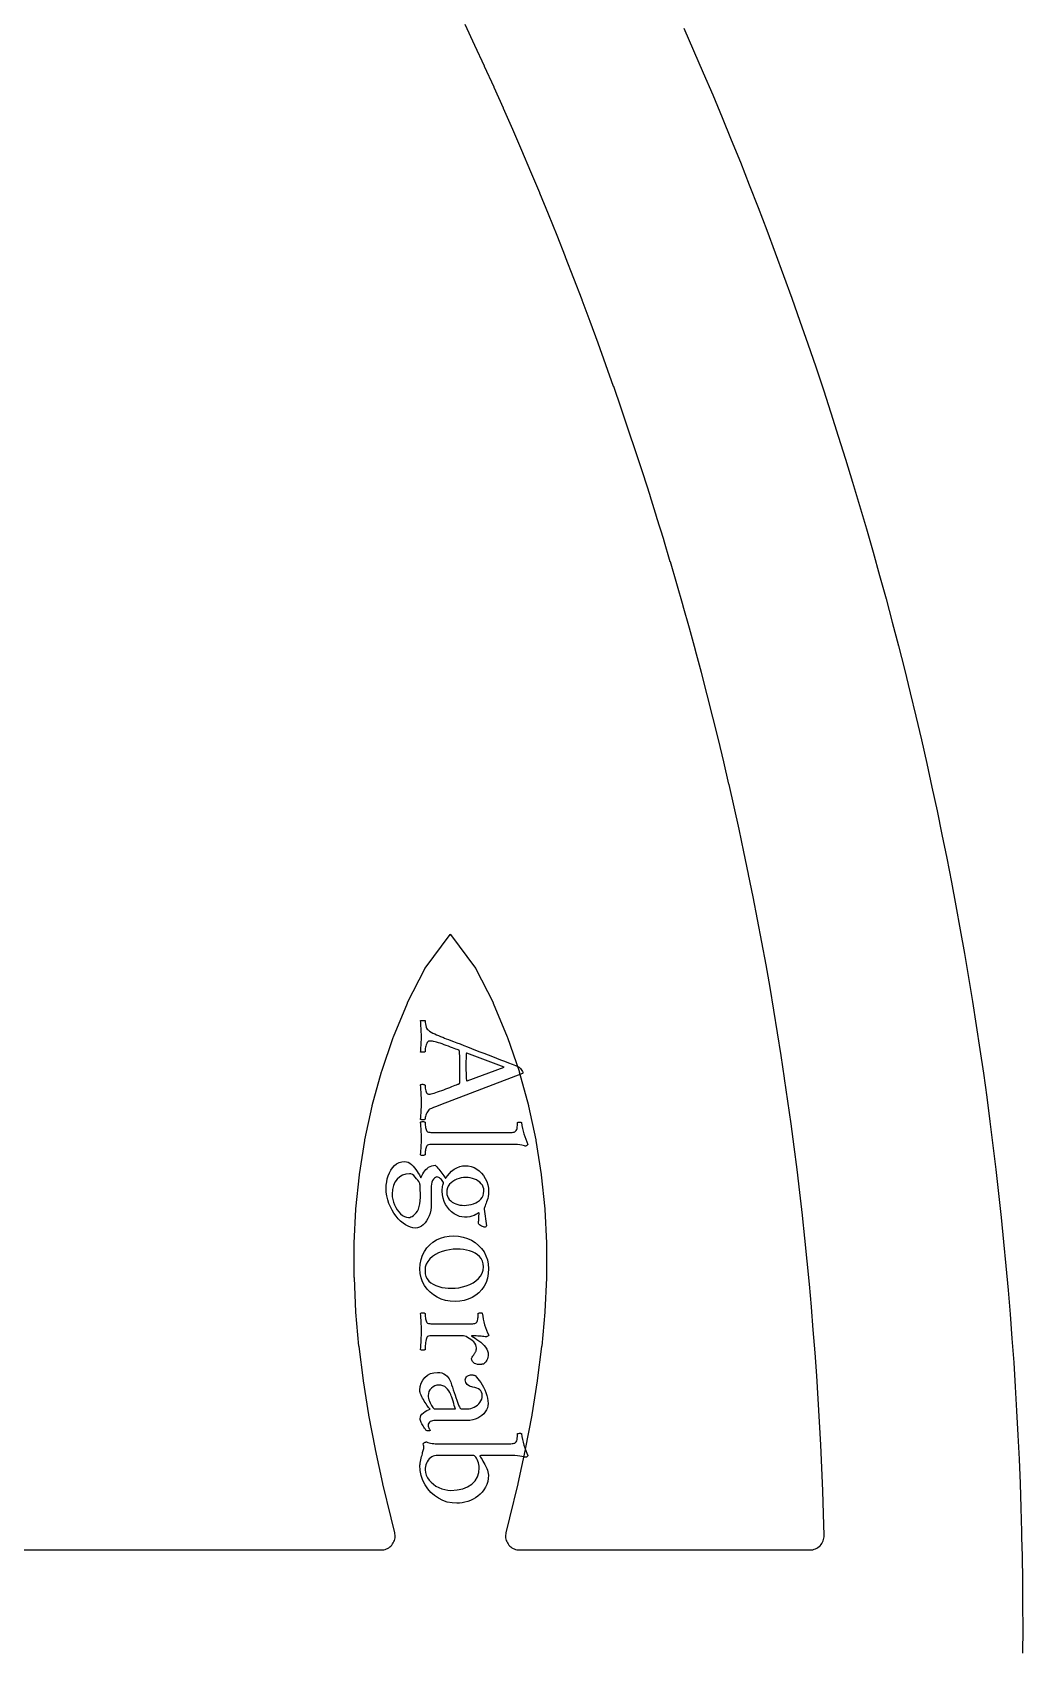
# Model space of a CAD drawing. Header units: millimetres. Extents: x -70 to 70, y -70 to 70.
# Drawn here: x 52.59 to 70.2, y -0.35 to 28.38 of the extents above; entities that cross this region are included whole.
import ezdxf

# ---------------------------------------------------------------- set-up
doc = ezdxf.new("R2010")
doc.units = ezdxf.units.MM
for name, color, linetype in [('CUT_INNER', 6, 'Continuous'), ('CUT_OUTER', 1, 'Continuous'), ('TEXT', 5, 'Continuous')]:
    doc.layers.add(name, color=color, linetype=linetype)

msp = doc.modelspace()

# ---------------------------------------------------------------- linework, layer by layer
at = {"layer": 'CUT_INNER'}
msp.add_lwpolyline([(46.9079, 1.404), (58.7938, 1.404), (58.8177, 1.4051), (58.8413, 1.4086), (58.8646, 1.4142), (58.8872, 1.4221), (58.9089, 1.4321), (58.9296, 1.4441), (58.949, 1.458), (58.967, 1.4738), (58.9835, 1.4912), (58.9982, 1.51), (59.011, 1.5302), (59.0218, 1.5516), (59.0306, 1.5738), (59.0372, 1.5968), (59.0415, 1.6203), (59.0436, 1.6442), (59.0434, 1.6681), (59.0409, 1.6919), (59.0361, 1.7153), (58.9715, 1.9709), (58.971, 1.9727), (58.8269, 2.581), (58.8264, 2.5834), (58.6948, 3.1912), (58.6942, 3.1941), (58.578, 3.8013), (58.5774, 3.8049), (58.4793, 4.4115), (58.4787, 4.4156), (58.4014, 5.0216), (58.4009, 5.0263), (58.3469, 5.6318), (58.3465, 5.637), (58.3182, 6.242), (58.318, 6.2477), (58.3176, 6.8522), (58.3177, 6.8584), (58.3471, 7.4625), (58.3476, 7.4689), (58.4086, 8.0728), (58.4094, 8.0795), (58.5037, 8.6831), (58.505, 8.69), (58.6342, 9.2935), (58.6359, 9.3005), (58.8018, 9.9039), (58.804, 9.911), (59.0093, 10.5141), (59.0121, 10.5216), (59.2613, 11.1238), (59.2654, 11.1326), (59.5707, 11.7341), (59.5732, 11.7386), (59.5762, 11.743), (60.0212, 12.3442), (60.0249, 12.3487), (60.0285, 12.3442), (60.4736, 11.743), (60.4765, 11.7386), (60.4791, 11.7341), (60.7843, 11.1326), (60.7884, 11.1238), (61.0376, 10.5216), (61.0404, 10.5141), (61.2457, 9.911), (61.2479, 9.9039), (61.4138, 9.3005), (61.4155, 9.2935), (61.5447, 8.69), (61.546, 8.6831), (61.6403, 8.0795), (61.6411, 8.0728), (61.7021, 7.4689), (61.7026, 7.4625), (61.732, 6.8584), (61.7321, 6.8522), (61.7317, 6.2477), (61.7315, 6.242), (61.7032, 5.637), (61.7029, 5.6318), (61.6488, 5.0263), (61.6483, 5.0216), (61.571, 4.4156), (61.5704, 4.4115), (61.4723, 3.8049), (61.4717, 3.8013), (61.3555, 3.1941), (61.3549, 3.1912), (61.2234, 2.5834), (61.2228, 2.581), (61.0787, 1.9727), (61.0782, 1.9709), (61.0136, 1.7153), (61.0088, 1.6919), (61.0063, 1.6681), (61.0061, 1.6442), (61.0082, 1.6203), (61.0126, 1.5968), (61.0191, 1.5738), (61.0279, 1.5516), (61.0387, 1.5302), (61.0516, 1.51), (61.0662, 1.4912), (61.0827, 1.4738), (61.1007, 1.458), (61.1201, 1.4441), (61.1408, 1.4321), (61.1625, 1.4221), (61.1851, 1.4142), (61.2084, 1.4086), (61.2321, 1.4051), (61.2559, 1.404), (66.4193, 1.404), (66.4443, 1.4052), (66.469, 1.409), (66.4931, 1.4151), (66.5166, 1.4237), (66.5391, 1.4345), (66.5604, 1.4476), (66.5803, 1.4627), (66.5985, 1.4797), (66.615, 1.4984), (66.6296, 1.5187), (66.642, 1.5404), (66.6522, 1.5631), (66.6601, 1.5868), (66.6656, 1.6112), (66.6687, 1.6359), (66.6692, 1.6609), (66.6586, 2.0449), (66.6586, 2.0465), (66.6448, 2.4539), (66.6448, 2.4554), (66.6285, 2.8628), (66.6285, 2.8643), (66.6097, 3.2716), (66.6096, 3.2731), (66.5884, 3.6802), (66.5883, 3.6817), (66.5645, 4.0887), (66.5644, 4.0902), (66.5382, 4.4971), (66.5381, 4.4986), (66.5094, 4.9053), (66.5092, 4.9068), (66.478, 5.3133), (66.4779, 5.3148), (66.4442, 5.7211), (66.444, 5.7226), (66.4078, 6.1286), (66.4077, 6.1302), (66.3689, 6.536), (66.3688, 6.5375), (66.3276, 6.9431), (66.3274, 6.9446), (66.2837, 7.35), (66.2836, 7.3515), (66.2374, 7.7565), (66.2372, 7.7581), (66.1886, 8.1628), (66.1884, 8.1643), (66.1372, 8.5688), (66.137, 8.5703), (66.0834, 8.9744), (66.0832, 8.9759), (66.0271, 9.3797), (66.0269, 9.3813), (65.9683, 9.7847), (65.9681, 9.7862), (65.907, 10.1893), (65.9068, 10.1908), (65.8433, 10.5935), (65.843, 10.595), (65.777, 10.9973), (65.7768, 10.9988), (65.7083, 11.4007), (65.708, 11.4022), (65.6371, 11.8037), (65.6368, 11.8052), (65.5634, 12.2062), (65.5632, 12.2077), (65.4873, 12.6082), (65.487, 12.6097), (65.4087, 13.0098), (65.4084, 13.0113), (65.3277, 13.4109), (65.3274, 13.4124), (65.2441, 13.8115), (65.2438, 13.813), (65.1582, 14.2116), (65.1578, 14.2131), (65.0697, 14.6111), (65.0694, 14.6126), (64.9789, 15.0101), (64.9785, 15.0116), (64.8855, 15.4085), (64.8852, 15.41), (64.7898, 15.8064), (64.7894, 15.8078), (64.6916, 16.2036), (64.6912, 16.2051), (64.5909, 16.6002), (64.5905, 16.6017), (64.4879, 16.9962), (64.4875, 16.9977), (64.3824, 17.3916), (64.382, 17.3931), (64.2744, 17.7863), (64.274, 17.7878), (64.1641, 18.1804), (64.1637, 18.1819), (64.0513, 18.5737), (64.0509, 18.5752), (63.9362, 18.9664), (63.9357, 18.9679), (63.8186, 19.3584), (63.8181, 19.3598), (63.6986, 19.7496), (63.6981, 19.751), (63.5762, 20.14), (63.5757, 20.1415), (63.4514, 20.5298), (63.451, 20.5312), (63.3243, 20.9187), (63.3238, 20.9202), (63.1947, 21.3069), (63.1942, 21.3083), (63.0628, 21.6942), (63.0623, 21.6957), (62.9285, 22.0808), (62.928, 22.0822), (62.7918, 22.4665), (62.7913, 22.4679), (62.6528, 22.8513), (62.6523, 22.8528), (62.5114, 23.2353), (62.5109, 23.2368), (62.3677, 23.6184), (62.3671, 23.6199), (62.2216, 24.0007), (62.221, 24.0021), (62.0731, 24.382), (62.0726, 24.3834), (61.9224, 24.7624), (61.9218, 24.7639), (61.7692, 25.1419), (61.7687, 25.1433), (61.6138, 25.5204), (61.6132, 25.5219), (61.4561, 25.898), (61.4555, 25.8994), (61.296, 26.2746), (61.2954, 26.276), (61.1336, 26.6502), (61.133, 26.6516), (60.969, 27.0248), (60.9683, 27.0262), (60.802, 27.3984), (60.8014, 27.3998), (60.6327, 27.771), (60.6321, 27.7724), (60.4612, 28.1425), (60.4605, 28.1439), (60.2874, 28.513)], dxfattribs=at)
at = {"layer": 'CUT_OUTER'}
msp.add_lwpolyline([(64.1772, 28.4486), (64.3506, 28.0543), (64.5215, 27.6589), (64.69, 27.2625), (64.856, 26.8651), (65.0197, 26.4666), (65.1808, 26.0672), (65.3396, 25.6667), (65.4958, 25.2653), (65.6496, 24.863), (65.8009, 24.4597), (65.9498, 24.0555), (66.0961, 23.6504), (66.24, 23.2444), (66.3814, 22.8375), (66.5203, 22.4298), (66.6566, 22.0212), (66.7905, 21.6118), (66.9219, 21.2015), (67.0507, 20.7905), (67.177, 20.3787), (67.3008, 19.9661), (67.422, 19.5528), (67.5407, 19.1388), (67.6569, 18.724), (67.7705, 18.3085), (67.8816, 17.8923), (67.9901, 17.4755), (68.096, 17.0579), (68.1994, 16.6398), (68.3002, 16.221), (68.3985, 15.8016), (68.4941, 15.3817), (68.5872, 14.9611), (68.6777, 14.54), (68.7656, 14.1183), (68.851, 13.6961), (68.9337, 13.2734), (69.0139, 12.8502), (69.0914, 12.4264), (69.1664, 12.0023), (69.2387, 11.5777), (69.3084, 11.1526), (69.3756, 10.7271), (69.4401, 10.3012), (69.502, 9.875), (69.5613, 9.4483), (69.6179, 9.0213), (69.672, 8.594), (69.7234, 8.1663), (69.7722, 7.7384), (69.8184, 7.3101), (69.8619, 6.8816), (69.9028, 6.4528), (69.9411, 6.0237), (69.9767, 5.5945), (70.0097, 5.165), (70.0401, 4.7353), (70.0678, 4.3055), (70.0929, 3.8755), (70.1154, 3.4453), (70.1352, 3.015), (70.1524, 2.5846), (70.1669, 2.1541), (70.1788, 1.7236), (70.1808, 1.6308), (70.1881, 1.2922), (70.1947, 0.8615), (70.1987, 0.4307), (70.2, 0), (70.1987, -0.4307)], dxfattribs=at)
at = {"layer": 'TEXT'}
for points in [[(59.885, 10.5174), (59.8893, 10.5157), (59.9022, 10.5107), (59.9236, 10.5024), (59.9535, 10.4908), (59.9909, 10.4764), (60.0343, 10.4597), (60.0839, 10.4407), (60.1395, 10.4195), (60.1999, 10.3963), (60.2636, 10.3716), (60.3307, 10.3453), (60.401, 10.3174), (60.4736, 10.2886), (60.5471, 10.2597), (60.6218, 10.2306), (60.6975, 10.2013), (60.7729, 10.1722), (60.8467, 10.1436), (60.919, 10.1156), (60.9897, 10.0881), (61.0575, 10.0616), (61.1212, 10.0367), (61.1806, 10.0133), (61.2358, 9.9916), (61.2474, 9.9843), (61.2596, 9.9738), (61.2725, 9.9599), (61.2862, 9.9426), (61.2984, 9.9249), (61.3071, 9.9094), (61.3124, 9.8962), (61.3141, 9.8853), (61.314, 9.8828), (61.3138, 9.8808), (61.3133, 9.8793), (61.3127, 9.8783), (61.3119, 9.8774), (61.311, 9.8759), (61.3098, 9.8739), (61.3085, 9.8713), (59.8487, 9.3148), (59.7767, 9.2873), (59.7228, 9.2665), (59.6872, 9.2524), (59.6697, 9.2449), (59.6548, 9.2362), (59.641, 9.2242), (59.6283, 9.2089), (59.6165, 9.1903), (59.6061, 9.1701), (59.5973, 9.1498), (59.5901, 9.1295), (59.5844, 9.1092), (59.5801, 9.0908), (59.577, 9.076), (59.5752, 9.0649), (59.5746, 9.0575), (59.5666, 9.0528), (59.5568, 9.0498), (59.545, 9.0486), (59.5312, 9.0491), (59.5181, 9.0505), (59.5078, 9.0519), (59.5006, 9.0533), (59.4963, 9.0547), (59.499, 9.0942), (59.5015, 9.1316), (59.5039, 9.1669), (59.5061, 9.2001), (59.5079, 9.2339), (59.5092, 9.2707), (59.51, 9.3108), (59.5103, 9.3539), (59.51, 9.3995), (59.5092, 9.441), (59.5079, 9.4785), (59.5061, 9.512), (59.5039, 9.5454), (59.5015, 9.5829), (59.499, 9.6244), (59.4963, 9.67), (59.5029, 9.6748), (59.5117, 9.678), (59.5225, 9.6797), (59.5354, 9.6798), (59.5484, 9.6784), (59.5592, 9.6759), (59.568, 9.6721), (59.5746, 9.6672), (59.5752, 9.6528), (59.577, 9.635), (59.5801, 9.6137), (59.5844, 9.5889), (59.5897, 9.5644), (59.5959, 9.5441), (59.603, 9.528), (59.611, 9.5161), (59.6176, 9.5113), (59.6263, 9.5078), (59.6372, 9.5057), (59.6501, 9.505), (59.6649, 9.5061), (59.684, 9.5095), (59.7075, 9.5152), (59.7354, 9.5231), (59.7664, 9.5328), (59.7994, 9.5438), (59.8343, 9.5559), (59.871, 9.5693), (59.9085, 9.5833), (59.9455, 9.5972), (59.982, 9.6112), (60.0179, 9.6252), (60.052, 9.6386), (60.0829, 9.6507), (60.1107, 9.6617), (60.1353, 9.6714), (60.1555, 9.6793), (60.1699, 9.685), (60.1786, 9.6884), (60.1815, 9.6895), (60.1818, 9.6899), (60.1829, 9.6909), (60.1846, 9.6927), (60.1871, 9.6951), (60.1895, 9.6979), (60.1913, 9.7007), (60.1923, 9.7035), (60.1927, 9.7063), (60.1939, 9.7285), (60.1948, 9.7532), (60.1953, 9.7803), (60.1955, 9.8098), (60.1955, 9.84), (60.1955, 9.8692), (60.1955, 9.8974), (60.1955, 9.9245), (60.1955, 9.9315), (60.1955, 9.9384), (60.1955, 9.9454), (60.1955, 9.9524), (60.1955, 9.9592), (60.1955, 9.9657), (60.1955, 9.9718), (60.1955, 9.9776), (60.1954, 10.018), (60.1951, 10.0552), (60.1947, 10.0893), (60.1941, 10.1202), (60.1931, 10.1517), (60.1916, 10.1873), (60.1896, 10.2272), (60.1871, 10.2712), (60.1868, 10.2728), (60.186, 10.2747), (60.1847, 10.277), (60.1829, 10.2796), (60.181, 10.2821), (60.1797, 10.2838), (60.1789, 10.2849), (60.1787, 10.2852), (60.1752, 10.2865), (60.1647, 10.2905), (60.1472, 10.297), (60.1227, 10.3062), (60.0935, 10.3172), (60.0616, 10.3293), (60.027, 10.3424), (59.9899, 10.3565), (59.9521, 10.3708), (59.9154, 10.3842), (59.88, 10.3967), (59.8459, 10.4083), (59.8123, 10.4197), (59.7816, 10.4289), (59.7536, 10.4358), (59.7284, 10.4404), (59.7059, 10.4435), (59.6858, 10.4457), (59.6681, 10.447), (59.6529, 10.4474), (59.6383, 10.4447), (59.6253, 10.4366), (59.6138, 10.4231), (59.604, 10.4041), (59.5957, 10.3822), (59.5889, 10.36), (59.5838, 10.3375), (59.5802, 10.3146), (59.5777, 10.2937), (59.576, 10.2772), (59.5749, 10.265), (59.5746, 10.2573), (59.5703, 10.2546), (59.5631, 10.2524), (59.5528, 10.2504), (59.5396, 10.2489), (59.5259, 10.248), (59.5141, 10.2482), (59.5042, 10.2494), (59.4963, 10.2517), (59.4977, 10.2773), (59.4991, 10.301), (59.5005, 10.3227), (59.5019, 10.3426), (59.5033, 10.3614), (59.5047, 10.3803), (59.5061, 10.3992), (59.5075, 10.4181), (59.5087, 10.4384), (59.5096, 10.4618), (59.5101, 10.4881), (59.5103, 10.5174), (59.5101, 10.5469), (59.5096, 10.574), (59.5087, 10.5986), (59.5075, 10.6208), (59.5061, 10.6418), (59.5047, 10.6628), (59.5033, 10.6838), (59.5019, 10.7047), (59.5005, 10.7271), (59.4991, 10.7523), (59.4977, 10.7802), (59.4963, 10.811), (59.5006, 10.8135), (59.5078, 10.8152), (59.5181, 10.8163), (59.5312, 10.8166), (59.545, 10.8163), (59.5568, 10.8152), (59.5666, 10.8135), (59.5746, 10.811), (59.5754, 10.7962), (59.5777, 10.7771), (59.5817, 10.7536), (59.5872, 10.7257), (59.5944, 10.6982), (59.6036, 10.6757), (59.6147, 10.6583), (59.6277, 10.646), (59.6551, 10.6258), (59.684, 10.6072), (59.7145, 10.5902), (59.7466, 10.5747), (59.7799, 10.5601), (59.8141, 10.5457), (59.8491, 10.5314), (59.885, 10.5174)], [(60.9841, 9.9832), (60.3185, 10.2321), (60.3182, 10.232), (60.3171, 10.2317), (60.3154, 10.2313), (60.3129, 10.2307), (60.3105, 10.2299), (60.3087, 10.2289), (60.3077, 10.2278), (60.3073, 10.2265), (60.306, 10.1986), (60.3049, 10.1681), (60.3039, 10.135), (60.3031, 10.0993), (60.3025, 10.064), (60.3021, 10.0325), (60.3018, 10.0046), (60.3017, 9.9804), (60.3019, 9.949), (60.3024, 9.9192), (60.3033, 9.891), (60.3045, 9.8643), (60.3059, 9.8379), (60.3073, 9.8101), (60.3087, 9.7812), (60.3101, 9.7511), (60.3106, 9.7485), (60.3119, 9.7465), (60.3141, 9.745), (60.3171, 9.7441), (60.3202, 9.7435), (60.3224, 9.743), (60.3237, 9.7428), (60.3241, 9.7427)], [(61.0289, 8.8226), (61.045, 8.8227), (61.0628, 8.8229), (61.0821, 8.8234), (61.103, 8.824), (61.1235, 8.8253), (61.1418, 8.8278), (61.1578, 8.8316), (61.1715, 8.8366), (61.1855, 8.8445), (61.1967, 8.8572), (61.2051, 8.8746), (61.2107, 8.8967), (61.2143, 8.9216), (61.2169, 8.9474), (61.2185, 8.974), (61.219, 9.0016), (61.2212, 9.0029), (61.2278, 9.004), (61.2387, 9.005), (61.254, 9.0058), (61.2695, 9.0058), (61.2809, 9.0047), (61.2883, 9.0023), (61.2918, 8.9988), (61.2985, 8.9474), (61.3075, 8.8967), (61.3188, 8.8467), (61.3323, 8.7974), (61.3476, 8.7492), (61.3641, 8.7023), (61.3819, 8.6569), (61.4008, 8.6128), (61.3999, 8.6073), (61.397, 8.602), (61.3922, 8.5968), (61.3854, 8.5918), (61.3778, 8.5876), (61.3704, 8.5845), (61.3632, 8.5827), (61.3561, 8.5821), (61.3522, 8.583), (61.3407, 8.5859), (61.3215, 8.5907), (61.2946, 8.5974), (61.2605, 8.6042), (61.2197, 8.609), (61.1724, 8.6119), (61.1184, 8.6128), (59.8207, 8.6128), (59.7905, 8.6127), (59.7613, 8.6125), (59.7331, 8.612), (59.706, 8.6114), (59.6807, 8.6101), (59.6578, 8.6076), (59.6373, 8.6038), (59.6193, 8.5988), (59.6125, 8.5942), (59.6061, 8.5859), (59.5999, 8.5739), (59.5942, 8.5583), (59.589, 8.5405), (59.5847, 8.5219), (59.5813, 8.5027), (59.5788, 8.4828), (59.577, 8.464), (59.5756, 8.4482), (59.5749, 8.4353), (59.5746, 8.4254), (59.568, 8.4217), (59.5592, 8.4188), (59.5484, 8.4168), (59.5354, 8.4157), (59.5225, 8.4157), (59.5117, 8.4174), (59.5029, 8.4206), (59.4963, 8.4254), (59.499, 8.4662), (59.5015, 8.5044), (59.5039, 8.5403), (59.5061, 8.5737), (59.5079, 8.6069), (59.5092, 8.6422), (59.51, 8.6796), (59.5103, 8.7191), (59.51, 8.7573), (59.5092, 8.7936), (59.5079, 8.8279), (59.5061, 8.8603), (59.5039, 8.8931), (59.5015, 8.9285), (59.499, 8.9665), (59.4963, 9.0072), (59.5029, 9.012), (59.5117, 9.0152), (59.5225, 9.0169), (59.5354, 9.0169), (59.5484, 9.0158), (59.5592, 9.0138), (59.568, 9.0109), (59.5746, 9.0072), (59.5749, 8.9974), (59.5756, 8.9848), (59.577, 8.9694), (59.5788, 8.9512), (59.5813, 8.9318), (59.5847, 8.9128), (59.589, 8.8941), (59.5942, 8.8757), (59.5999, 8.8596), (59.6061, 8.8477), (59.6125, 8.84), (59.6193, 8.8366), (59.6373, 8.8316), (59.6578, 8.8278), (59.6807, 8.8253), (59.706, 8.824), (59.7331, 8.8234), (59.7613, 8.8229), (59.7905, 8.8227), (59.8207, 8.8226)], [(59.6865, 7.5473), (59.684, 7.4935), (59.6767, 7.4414), (59.6644, 7.3908), (59.6473, 7.3417), (59.6262, 7.2958), (59.6019, 7.2543), (59.5744, 7.2175), (59.5438, 7.1851), (59.5108, 7.1588), (59.476, 7.14), (59.4395, 7.1287), (59.4012, 7.125), (59.3589, 7.1286), (59.3159, 7.1393), (59.2722, 7.1572), (59.2278, 7.1823), (59.1838, 7.2135), (59.1411, 7.2498), (59.0999, 7.2911), (59.06, 7.3375), (59.0227, 7.3884), (58.989, 7.4431), (58.9591, 7.5017), (58.9328, 7.5641), (58.9113, 7.6293), (58.8961, 7.6962), (58.8869, 7.7649), (58.8838, 7.8353), (58.8861, 7.8899), (58.8929, 7.9444), (58.9043, 7.9989), (58.9202, 8.0535), (58.9407, 8.1057), (58.966, 8.1535), (58.9959, 8.1966), (59.0306, 8.2353), (59.0701, 8.2671), (59.1142, 8.2898), (59.163, 8.3034), (59.2166, 8.308), (59.247, 8.3047), (59.2768, 8.2947), (59.3058, 8.2781), (59.3341, 8.2548), (59.3614, 8.2272), (59.3872, 8.1975), (59.4117, 8.1657), (59.4348, 8.1318), (59.4557, 8.0984), (59.4739, 8.0682), (59.4893, 8.0411), (59.5019, 8.0171), (59.5113, 8.0412), (59.5229, 8.0657), (59.5365, 8.0908), (59.5522, 8.1164), (59.5701, 8.1413), (59.5903, 8.1643), (59.6128, 8.1854), (59.6375, 8.2045), (59.6644, 8.2204), (59.6931, 8.2318), (59.7238, 8.2386), (59.7564, 8.2409), (59.771, 8.227), (59.7868, 8.2104), (59.8038, 8.1913), (59.8221, 8.1695), (59.8407, 8.1465), (59.8588, 8.1234), (59.8764, 8.1003), (59.8934, 8.0773), (59.909, 8.0555), (59.9221, 8.0364), (59.9327, 8.0198), (59.941, 8.0059), (59.9715, 8.0539), (60.007, 8.0972), (60.0477, 8.1357), (60.0934, 8.1695), (60.1419, 8.1971), (60.1909, 8.2167), (60.2405, 8.2285), (60.2905, 8.2325), (60.3441, 8.2287), (60.3958, 8.2174), (60.4455, 8.1986), (60.4933, 8.1723), (60.538, 8.1395), (60.5783, 8.101), (60.6142, 8.057), (60.6457, 8.0073), (60.6714, 7.9532), (60.6898, 7.8958), (60.7008, 7.8351), (60.7045, 7.771), (60.703, 7.728), (60.6985, 7.6885), (60.6911, 7.6525), (60.6807, 7.62), (60.6694, 7.5908), (60.6594, 7.5648), (60.6505, 7.5419), (60.6429, 7.5221), (60.6368, 7.5049), (60.6324, 7.4924), (60.6298, 7.4846), (60.6289, 7.4816), (60.6286, 7.4797), (60.6275, 7.4756), (60.6258, 7.4692), (60.6234, 7.4606), (60.6653, 7.1669), (60.6604, 7.1559), (60.6541, 7.1481), (60.6464, 7.1433), (60.6373, 7.1418), (60.6275, 7.143), (60.6146, 7.1467), (60.5988, 7.1528), (60.58, 7.1613), (60.5614, 7.1713), (60.5461, 7.1816), (60.5341, 7.1923), (60.5255, 7.2033), (60.5268, 7.2206), (60.5279, 7.239), (60.5289, 7.2584), (60.5297, 7.2788), (60.5304, 7.2991), (60.5314, 7.318), (60.5325, 7.3354), (60.5339, 7.3515), (60.5351, 7.365), (60.536, 7.3746), (60.5365, 7.3804), (60.5367, 7.3823), (60.5361, 7.3872), (60.5346, 7.3907), (60.5319, 7.3928), (60.5283, 7.3935), (60.5189, 7.3866), (60.502, 7.377), (60.4777, 7.3649), (60.4458, 7.3501), (60.4086, 7.336), (60.3685, 7.326), (60.3254, 7.32), (60.2794, 7.318), (60.232, 7.3217), (60.185, 7.333), (60.1383, 7.3518), (60.092, 7.3781), (60.0478, 7.4109), (60.0077, 7.4494), (59.9716, 7.4934), (59.9396, 7.5431), (59.9133, 7.5972), (59.8945, 7.6546), (59.8832, 7.7153), (59.8794, 7.7794), (59.88, 7.7983), (59.8815, 7.8186), (59.8842, 7.8402), (59.8878, 7.8633), (59.892, 7.8855), (59.8962, 7.9046), (59.9004, 7.9205), (59.9046, 7.9332), (59.8939, 7.9511), (59.8815, 7.9685), (59.8674, 7.9854), (59.8515, 8.0017), (59.8347, 8.0158), (59.8179, 8.0259), (59.8011, 8.0319), (59.7843, 8.0339), (59.7733, 8.0313), (59.7599, 8.0234), (59.744, 8.0103), (59.7256, 7.992), (59.7085, 7.9685), (59.6963, 7.9402), (59.6889, 7.907), (59.6865, 7.8689)], [(59.4935, 7.6731), (59.4934, 7.6877), (59.4931, 7.7063), (59.4927, 7.729), (59.4921, 7.7556), (59.4913, 7.784), (59.4903, 7.8116), (59.4892, 7.8385), (59.4879, 7.8647), (59.4863, 7.888), (59.4844, 7.9063), (59.4821, 7.9195), (59.4795, 7.9276), (59.4641, 7.9509), (59.4459, 7.9759), (59.425, 8.0026), (59.4012, 8.0311), (59.3759, 8.0568), (59.3502, 8.0752), (59.3241, 8.0862), (59.2977, 8.0898), (59.2347, 8.0839), (59.1771, 8.0661), (59.1249, 8.0364), (59.0782, 7.9948), (59.0396, 7.9423), (59.0121, 7.8801), (58.9956, 7.8081), (58.9901, 7.7263), (58.9927, 7.6787), (59.0006, 7.6312), (59.0137, 7.5836), (59.032, 7.5361), (59.0546, 7.4905), (59.0803, 7.4487), (59.1091, 7.4108), (59.1411, 7.3767), (59.1752, 7.3485), (59.2103, 7.3284), (59.2465, 7.3164), (59.2837, 7.3124), (59.3039, 7.3146), (59.3253, 7.3215), (59.348, 7.3328), (59.3718, 7.3487), (59.3955, 7.3695), (59.4176, 7.3956), (59.4382, 7.4269), (59.4571, 7.4634), (59.473, 7.5059), (59.4844, 7.555), (59.4912, 7.6107), (59.4935, 7.6731)], [(60.6206, 7.7822), (60.6176, 7.8198), (60.6087, 7.8542), (60.5938, 7.8855), (60.573, 7.9136), (60.5477, 7.9386), (60.5192, 7.9605), (60.4875, 7.9792), (60.4528, 7.9948), (60.416, 8.007), (60.3786, 8.0157), (60.3405, 8.021), (60.3017, 8.0227), (60.2601, 8.0208), (60.2192, 8.015), (60.179, 8.0054), (60.1395, 7.992), (60.1021, 7.9748), (60.0682, 7.9542), (60.0378, 7.9301), (60.0109, 7.9025), (59.9889, 7.8715), (59.9731, 7.8374), (59.9637, 7.8002), (59.9605, 7.7598), (59.9634, 7.7236), (59.9721, 7.6903), (59.9865, 7.6599), (60.0067, 7.6326), (60.0313, 7.6083), (60.0591, 7.5871), (60.0901, 7.5691), (60.1241, 7.5543), (60.1601, 7.5427), (60.1965, 7.5343), (60.2335, 7.5294), (60.271, 7.5277), (60.3139, 7.5295), (60.3559, 7.5347), (60.3971, 7.5434), (60.4374, 7.5557), (60.4755, 7.5714), (60.5101, 7.5906), (60.5412, 7.6134), (60.5688, 7.6396), (60.5915, 7.6695), (60.6076, 7.7032), (60.6173, 7.7408), (60.6206, 7.7822)], [(60.7045, 6.4034), (60.6996, 6.3158), (60.6849, 6.2346), (60.6604, 6.1599), (60.6261, 6.0916), (60.5835, 6.0303), (60.5339, 5.9763), (60.4772, 5.9296), (60.4136, 5.8903), (60.3442, 5.8591), (60.2703, 5.8368), (60.1918, 5.8234), (60.1088, 5.8189), (60.0229, 5.8237), (59.9413, 5.8378), (59.8641, 5.8614), (59.7913, 5.8944), (59.7244, 5.9357), (59.6648, 5.9839), (59.6125, 6.0392), (59.5676, 6.1014), (59.5315, 6.1692), (59.5057, 6.2412), (59.4903, 6.3174), (59.4851, 6.3979), (59.4901, 6.4845), (59.505, 6.5653), (59.5299, 6.6404), (59.5648, 6.7097), (59.6082, 6.7723), (59.6585, 6.8271), (59.7158, 6.8743), (59.7802, 6.9138), (59.8502, 6.945), (59.9245, 6.9673), (60.0033, 6.9807), (60.0864, 6.9852), (60.1722, 6.9803), (60.2535, 6.9659), (60.3302, 6.9419), (60.4024, 6.9082), (60.4687, 6.8664), (60.5276, 6.8177), (60.5791, 6.7622), (60.6234, 6.6999), (60.6588, 6.6321), (60.6842, 6.5601), (60.6994, 6.4838), (60.7045, 6.4034)], [(60.6122, 6.4342), (60.6079, 6.4887), (60.595, 6.5377), (60.5736, 6.581), (60.5436, 6.6188), (60.5069, 6.6513), (60.4653, 6.6789), (60.4188, 6.7016), (60.3675, 6.7195), (60.313, 6.7329), (60.2573, 6.7425), (60.2004, 6.7483), (60.1423, 6.7502), (60.0766, 6.7475), (60.0109, 6.7394), (59.9452, 6.7258), (59.8794, 6.7069), (59.8165, 6.6826), (59.7592, 6.653), (59.7074, 6.6183), (59.6613, 6.5782), (59.6234, 6.5332), (59.5963, 6.4835), (59.58, 6.4291), (59.5746, 6.3699), (59.5789, 6.3142), (59.5917, 6.2647), (59.6131, 6.2212), (59.6431, 6.1839), (59.6799, 6.152), (59.7218, 6.1248), (59.7687, 6.1024), (59.8207, 6.0846), (59.8756, 6.0712), (59.9312, 6.0615), (59.9875, 6.0558), (60.0444, 6.0539), (60.1113, 6.0567), (60.1776, 6.065), (60.2434, 6.079), (60.3087, 6.0986), (60.371, 6.1234), (60.4279, 6.1531), (60.4794, 6.1877), (60.5255, 6.2273), (60.5634, 6.2717), (60.5905, 6.3209), (60.6067, 6.3751), (60.6122, 6.4342)], [(60.6989, 4.8793), (60.6974, 4.853), (60.6929, 4.8275), (60.6855, 4.8027), (60.6751, 4.7786), (60.6626, 4.7566), (60.6489, 4.738), (60.6339, 4.723), (60.6178, 4.7115), (60.6116, 4.7088), (60.6045, 4.7066), (60.5963, 4.7046), (60.587, 4.7031), (60.577, 4.7018), (60.5667, 4.701), (60.5561, 4.7004), (60.545, 4.7003), (60.5099, 4.7025), (60.48, 4.709), (60.4554, 4.7199), (60.436, 4.7352), (60.4213, 4.7519), (60.4108, 4.767), (60.4045, 4.7806), (60.4024, 4.7926), (60.4036, 4.8064), (60.4073, 4.8198), (60.4134, 4.8329), (60.422, 4.8457), (60.4314, 4.8581), (60.4402, 4.8702), (60.4482, 4.8819), (60.4556, 4.8932), (60.4623, 4.9031), (60.4685, 4.9132), (60.4742, 4.9234), (60.4793, 4.9338), (60.4836, 4.9454), (60.4867, 4.9593), (60.4885, 4.9755), (60.4891, 4.9939), (60.4861, 5.0227), (60.4769, 5.0502), (60.4616, 5.0765), (60.4402, 5.1016), (60.4151, 5.1249), (60.3888, 5.146), (60.3612, 5.1648), (60.3325, 5.1813), (60.3049, 5.1948), (60.2808, 5.2044), (60.2601, 5.2101), (60.243, 5.2121), (59.8207, 5.2121), (59.7905, 5.212), (59.7613, 5.2117), (59.7331, 5.2113), (59.706, 5.2107), (59.6807, 5.2093), (59.6578, 5.2068), (59.6373, 5.2031), (59.6193, 5.1981), (59.6125, 5.1925), (59.6061, 5.1813), (59.5999, 5.1645), (59.5942, 5.1421), (59.589, 5.1166), (59.5847, 5.0904), (59.5813, 5.0635), (59.5788, 5.0359), (59.577, 5.0103), (59.5756, 4.9897), (59.5749, 4.974), (59.5746, 4.9632), (59.568, 4.9594), (59.5592, 4.9565), (59.5484, 4.9545), (59.5354, 4.9534), (59.5225, 4.9535), (59.5117, 4.9551), (59.5029, 4.9583), (59.4963, 4.9632), (59.499, 5.0053), (59.5015, 5.0478), (59.5039, 5.0906), (59.5061, 5.1338), (59.5079, 5.1768), (59.5092, 5.2191), (59.51, 5.2607), (59.5103, 5.3016), (59.51, 5.3404), (59.5092, 5.3785), (59.5079, 5.4159), (59.5061, 5.4526), (59.5039, 5.4896), (59.5015, 5.5281), (59.499, 5.5679), (59.4963, 5.6092), (59.5029, 5.614), (59.5117, 5.6172), (59.5225, 5.6189), (59.5354, 5.619), (59.5484, 5.6178), (59.5592, 5.6158), (59.568, 5.6129), (59.5746, 5.6092), (59.5749, 5.5993), (59.5756, 5.5865), (59.577, 5.5706), (59.5788, 5.5519), (59.5813, 5.5318), (59.5847, 5.5124), (59.589, 5.4934), (59.5942, 5.4749), (59.5999, 5.4589), (59.6061, 5.447), (59.6125, 5.4393), (59.6193, 5.4358), (59.6373, 5.4308), (59.6578, 5.4271), (59.6807, 5.4245), (59.706, 5.4232), (59.7331, 5.4226), (59.7613, 5.4222), (59.7905, 5.4219), (59.8207, 5.4218), (60.3297, 5.4218), (60.3447, 5.4219), (60.3619, 5.4222), (60.3811, 5.4226), (60.4024, 5.4232), (60.4236, 5.4245), (60.4423, 5.4271), (60.4585, 5.4308), (60.4723, 5.4358), (60.484, 5.4419), (60.4937, 5.4519), (60.5014, 5.4657), (60.5073, 5.4833), (60.5117, 5.5029), (60.515, 5.5225), (60.5173, 5.5421), (60.5185, 5.5616), (60.5191, 5.5795), (60.5195, 5.5938), (60.5198, 5.6046), (60.5199, 5.612), (60.5241, 5.6134), (60.5311, 5.6148), (60.5408, 5.6162), (60.5534, 5.6176), (60.5664, 5.6183), (60.5772, 5.6176), (60.5859, 5.6155), (60.5926, 5.612), (60.6005, 5.5592), (60.6101, 5.5071), (60.6214, 5.4557), (60.6345, 5.405), (60.6496, 5.3559), (60.6667, 5.3092), (60.6859, 5.265), (60.7073, 5.2232), (60.7062, 5.2177), (60.7031, 5.2124), (60.6978, 5.2073), (60.6905, 5.2023), (60.6824, 5.198), (60.6751, 5.1949), (60.6684, 5.1931), (60.6625, 5.1925), (60.6553, 5.1928), (60.6422, 5.1939), (60.6232, 5.1956), (60.5982, 5.1981), (60.5701, 5.2008), (60.5419, 5.2033), (60.5135, 5.2057), (60.4849, 5.2079), (60.4588, 5.2097), (60.4377, 5.211), (60.4217, 5.2118), (60.4108, 5.2121), (60.4071, 5.2118), (60.4045, 5.211), (60.4029, 5.2097), (60.4024, 5.2079), (60.4026, 5.2059), (60.4031, 5.204), (60.404, 5.2024), (60.4052, 5.2009), (60.4352, 5.1854), (60.4664, 5.167), (60.4988, 5.1456), (60.5325, 5.1212), (60.5655, 5.0945), (60.5961, 5.0663), (60.6242, 5.0365), (60.6499, 5.0051), (60.6713, 4.9731), (60.6866, 4.9415), (60.6958, 4.9102), (60.6989, 4.8793)], [(60.6961, 4.0039), (60.6929, 3.9654), (60.6835, 3.928), (60.6677, 3.8919), (60.6457, 3.8571), (60.6185, 3.8245), (60.587, 3.7952), (60.5513, 3.7692), (60.5115, 3.7466), (60.4681, 3.7282), (60.422, 3.7151), (60.373, 3.7073), (60.3213, 3.7046), (59.7592, 3.7046), (59.7336, 3.7034), (59.7099, 3.6998), (59.6881, 3.6936), (59.6683, 3.6851), (59.6518, 3.6737), (59.64, 3.6592), (59.6329, 3.6415), (59.6305, 3.6207), (59.6316, 3.6022), (59.6347, 3.5858), (59.64, 3.5715), (59.6473, 3.5592), (59.6548, 3.5491), (59.6606, 3.541), (59.6646, 3.5351), (59.6669, 3.5313), (59.6664, 3.5286), (59.6648, 3.5264), (59.6622, 3.5244), (59.6585, 3.5229), (59.6545, 3.5216), (59.6508, 3.5208), (59.6475, 3.5202), (59.6445, 3.5201), (59.6297, 3.5209), (59.6158, 3.5236), (59.6031, 3.5279), (59.5914, 3.5341), (59.5837, 3.5438), (59.5746, 3.5561), (59.5641, 3.571), (59.5522, 3.5886), (59.54, 3.6076), (59.5285, 3.627), (59.5176, 3.6468), (59.5075, 3.6669), (59.4989, 3.6866), (59.4928, 3.705), (59.4891, 3.7222), (59.4879, 3.7382), (59.4916, 3.7668), (59.5026, 3.7938), (59.5209, 3.8192), (59.5466, 3.8431), (59.5762, 3.8641), (59.6061, 3.8812), (59.6363, 3.8942), (59.6669, 3.9032), (59.6601, 3.9106), (59.6508, 3.9217), (59.6391, 3.9365), (59.6249, 3.955), (59.6095, 3.976), (59.5938, 3.9987), (59.578, 4.0229), (59.562, 4.0486), (59.5465, 4.0751), (59.5319, 4.1014), (59.5185, 4.1276), (59.5061, 4.1535), (59.4957, 4.1784), (59.4882, 4.2014), (59.4838, 4.2225), (59.4823, 4.2416), (59.488, 4.3061), (59.505, 4.3654), (59.5334, 4.4194), (59.5732, 4.4681), (59.6212, 4.5085), (59.6742, 4.5374), (59.7323, 4.5547), (59.7955, 4.5604), (59.836, 4.5575), (59.8735, 4.5489), (59.908, 4.5345), (59.9396, 4.5143), (59.9669, 4.4913), (59.9889, 4.4685), (60.0054, 4.4459), (60.0165, 4.4234), (60.0307, 4.3831), (60.0455, 4.3405), (60.0608, 4.2957), (60.0766, 4.2486), (60.0926, 4.2011), (60.1084, 4.1553), (60.1241, 4.111), (60.1395, 4.0682), (60.154, 4.0291), (60.1668, 3.9955), (60.1778, 3.9675), (60.1871, 3.9452), (60.1915, 3.935), (60.1965, 3.927), (60.202, 3.921), (60.208, 3.9172), (60.2158, 3.9148), (60.2266, 3.913), (60.2403, 3.912), (60.257, 3.9116), (60.3297, 3.9116), (60.3604, 3.9135), (60.3909, 3.9193), (60.4212, 3.9289), (60.4514, 3.9424), (60.4802, 3.9591), (60.5066, 3.9787), (60.5305, 4.0011), (60.552, 4.0263), (60.5698, 4.0537), (60.5824, 4.0829), (60.5901, 4.1138), (60.5926, 4.1465), (60.5898, 4.1792), (60.5814, 4.2074), (60.5674, 4.2309), (60.5478, 4.25), (60.5232, 4.2656), (60.494, 4.2787), (60.4603, 4.2893), (60.422, 4.2975), (60.3645, 4.315), (60.3234, 4.3423), (60.2988, 4.3793), (60.2905, 4.4262), (60.2928, 4.4473), (60.2996, 4.4657), (60.311, 4.4815), (60.3269, 4.4947), (60.3454, 4.5051), (60.3647, 4.5125), (60.3846, 4.517), (60.4052, 4.5185), (60.4104, 4.5181), (60.4174, 4.5171), (60.4264, 4.5153), (60.4374, 4.5129), (60.4485, 4.5099), (60.458, 4.5066), (60.466, 4.5029), (60.4723, 4.4989), (60.4928, 4.4757), (60.515, 4.4479), (60.5389, 4.4155), (60.5646, 4.3786), (60.5903, 4.3382), (60.6143, 4.2951), (60.6365, 4.2494), (60.6569, 4.2011), (60.674, 4.1515), (60.6863, 4.1021), (60.6936, 4.0529), (60.6961, 4.0039)], [(59.6305, 4.1493), (59.6319, 4.125), (59.6361, 4.0997), (59.6431, 4.0733), (59.6529, 4.0458), (59.6644, 4.0189), (59.6763, 3.9941), (59.6888, 3.9714), (59.7018, 3.9508), (59.7143, 3.9336), (59.7253, 3.9214), (59.7346, 3.9141), (59.7424, 3.9116), (60.1144, 3.9116), (60.1054, 3.9399), (60.0955, 3.9717), (60.0845, 4.007), (60.0724, 4.0458), (60.0605, 4.0838), (60.05, 4.1165), (60.0409, 4.1439), (60.0333, 4.1661), (60.0177, 4.2009), (59.999, 4.2325), (59.9771, 4.261), (59.9521, 4.2864), (59.924, 4.3072), (59.8927, 4.322), (59.8583, 4.3309), (59.8207, 4.3339), (59.7841, 4.3306), (59.7497, 4.3206), (59.7177, 4.304), (59.6879, 4.2808), (59.6628, 4.2526), (59.6449, 4.2213), (59.6341, 4.1869), (59.6305, 4.1493)], [(59.4851, 2.9104), (59.4861, 2.9278), (59.4889, 2.9492), (59.4938, 2.9746), (59.5005, 3.0041), (59.5079, 3.0344), (59.5148, 3.0625), (59.5212, 3.0882), (59.5271, 3.1118), (59.5285, 3.1163), (59.5298, 3.1215), (59.5312, 3.1275), (59.5326, 3.1341), (59.538, 3.1525), (59.5428, 3.1712), (59.5471, 3.1902), (59.5508, 3.2096), (59.553, 3.2292), (59.5526, 3.2488), (59.5495, 3.2684), (59.5438, 3.2879), (59.5453, 3.2936), (59.5498, 3.2995), (59.5572, 3.3055), (59.5676, 3.3117), (59.5787, 3.3172), (59.5882, 3.3212), (59.5962, 3.3235), (59.6026, 3.3243), (59.6246, 3.3153), (59.6487, 3.3079), (59.6749, 3.302), (59.7032, 3.2977), (59.7316, 3.2947), (59.7578, 3.2925), (59.7819, 3.2912), (59.8039, 3.2907), (61.0289, 3.2907), (61.0439, 3.2908), (61.061, 3.2911), (61.0803, 3.2915), (61.1016, 3.2921), (61.1227, 3.2935), (61.1414, 3.296), (61.1577, 3.2997), (61.1715, 3.3047), (61.1855, 3.3128), (61.1967, 3.3257), (61.2051, 3.3435), (61.2107, 3.3663), (61.2143, 3.3918), (61.2169, 3.418), (61.2185, 3.4449), (61.219, 3.4725), (61.2212, 3.4738), (61.2278, 3.475), (61.2387, 3.4759), (61.254, 3.4767), (61.2695, 3.4768), (61.2809, 3.4757), (61.2883, 3.4733), (61.2918, 3.4697), (61.2985, 3.4183), (61.3075, 3.3673), (61.3188, 3.3169), (61.3323, 3.267), (61.3476, 3.2181), (61.3641, 3.1708), (61.3819, 3.1251), (61.4008, 3.081), (61.3999, 3.0755), (61.397, 3.0702), (61.3922, 3.065), (61.3854, 3.06), (61.3778, 3.0557), (61.3704, 3.0527), (61.3632, 3.0508), (61.3561, 3.0502), (61.3522, 3.0512), (61.3407, 3.0541), (61.3215, 3.0589), (61.2946, 3.0656), (61.2605, 3.0723), (61.2197, 3.0771), (61.1724, 3.08), (61.1184, 3.081), (60.5814, 3.081), (60.5756, 3.0808), (60.5695, 3.0803), (60.563, 3.0794), (60.5562, 3.0782), (60.5508, 3.0763), (60.5485, 3.0733), (60.5494, 3.0693), (60.5534, 3.0642), (60.563, 3.0508), (60.5748, 3.0327), (60.5888, 3.0102), (60.6052, 2.9831), (60.6224, 2.953), (60.6391, 2.9216), (60.6553, 2.8887), (60.6709, 2.8545), (60.6844, 2.8207), (60.694, 2.7894), (60.6997, 2.7606), (60.7017, 2.7342), (60.6984, 2.6745), (60.6887, 2.6185), (60.6726, 2.5661), (60.6499, 2.5175), (60.6221, 2.4725), (60.5905, 2.4315), (60.555, 2.3942), (60.5157, 2.3608), (60.4734, 2.3313), (60.429, 2.3056), (60.3825, 2.2838), (60.3339, 2.2658), (60.2847, 2.2517), (60.2364, 2.2416), (60.1889, 2.2356), (60.1423, 2.2336), (60.0547, 2.2391), (59.9707, 2.2556), (59.8904, 2.2832), (59.8137, 2.3217), (59.7427, 2.3698), (59.6791, 2.4259), (59.6231, 2.49), (59.5746, 2.5622), (59.5354, 2.6411), (59.5075, 2.7255), (59.4907, 2.8152), (59.4851, 2.9104)], [(60.5395, 2.8656), (60.5378, 2.8929), (60.5328, 2.9216), (60.5245, 2.9516), (60.5129, 2.9831), (60.5, 3.0125), (60.4881, 3.0362), (60.477, 3.0544), (60.4667, 3.067), (60.4596, 3.0731), (60.4521, 3.0775), (60.4442, 3.0801), (60.436, 3.081), (59.7732, 3.081), (59.7447, 3.0785), (59.7179, 3.0712), (59.6929, 3.059), (59.6697, 3.0418), (59.6486, 3.021), (59.6302, 2.9978), (59.6144, 2.9721), (59.6012, 2.944), (59.5908, 2.9146), (59.5833, 2.8852), (59.5789, 2.8559), (59.5774, 2.8265), (59.5817, 2.7785), (59.5945, 2.7325), (59.6159, 2.6883), (59.6459, 2.6461), (59.6824, 2.6069), (59.7235, 2.5716), (59.7691, 2.5404), (59.8193, 2.5133), (59.872, 2.4912), (59.9252, 2.4755), (59.979, 2.4661), (60.0333, 2.4629), (60.1456, 2.4698), (60.2451, 2.4905), (60.3316, 2.5251), (60.4052, 2.5734), (60.4639, 2.6331), (60.5059, 2.7017), (60.5311, 2.7792), (60.5395, 2.8656)]]:
    msp.add_lwpolyline(points, close=True, dxfattribs=at)

doc.saveas('drawing.dxf')
